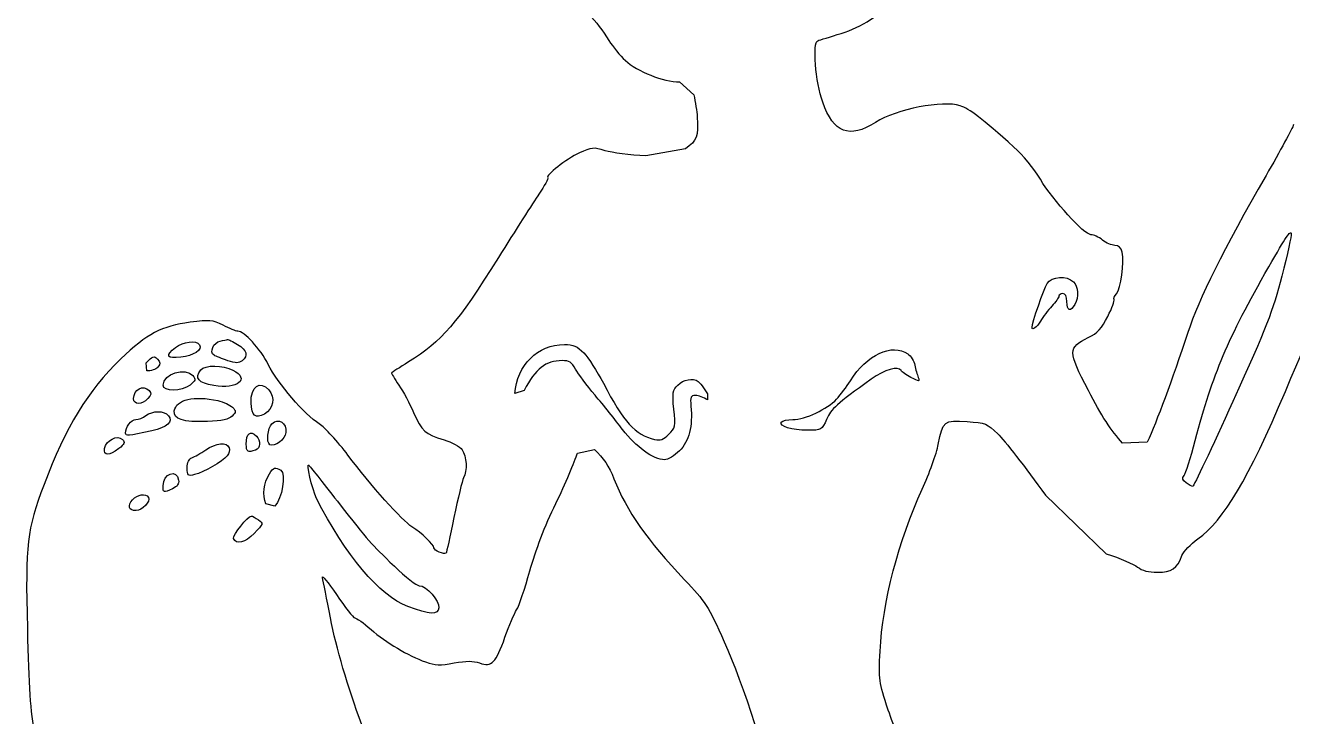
# Model space of a CAD drawing. Header units: millimetres. Extents: x 12 to 319, y 5 to 447.
# Drawn here: x 27.3 to 118.2, y 343.7 to 393.3 of the extents above; entities that cross this region are included whole.
import ezdxf

# ---------------------------------------------------------------- set-up
doc = ezdxf.new("R2010")
doc.units = ezdxf.units.MM
doc.layers.add('Layer 01', color=12, linetype='Continuous', true_color=0xc80000)

msp = doc.modelspace()

# ---------------------------------------------------------------- linework, layer by layer
at = {"layer": 'Layer 01'}
for p, q in [((74.182, 389.263), (75.213, 388.349)), ((74.61, 384.45), (71.772, 383.946)), ((35.961, 368.521), (35.928, 369.102)), ((63.046, 367.114), (62.384, 366.879)), ((76.199, 366.856), (76.195, 366.423)), ((66.857, 362.612), (68.078, 362.871)), ((107.752, 363.395), (105.983, 363.317)), ((100.446, 359.583), (104.809, 355.385)), ((45.159, 358.802), (44.513, 358.967))]:
    msp.add_line(p, q, dxfattribs=at)
for points in [[(65.973, 395.534), (67.296, 394.655), (68.197, 393.711), (69.126, 392.23)], [(85.798, 392.749), (87.202, 393.177), (88.748, 394.179), (89.538, 395.173)], [(69.126, 392.23), (69.397, 391.799), (69.927, 391.155), (70.303, 390.8)], [(84.462, 387.802), (83.948, 389.263), (83.721, 392.102), (84.107, 392.227)], [(84.107, 392.227), (84.255, 392.275), (85.016, 392.51), (85.798, 392.749)], [(70.303, 390.8), (71.126, 390.024), (73.046, 389.263), (74.182, 389.263)], [(75.213, 388.349), (75.327, 387.846), (75.438, 387.132), (75.459, 386.762)], [(88.246, 386.355), (86.376, 385.169), (85.234, 385.605), (84.462, 387.802)], [(94.329, 387.549), (93.066, 387.966), (89.763, 387.317), (88.246, 386.355)], [(98.185, 384.587), (95.88, 386.639), (94.973, 387.336), (94.329, 387.549)], [(75.459, 386.762), (75.541, 385.322), (75.453, 385.081), (74.61, 384.45)], [(118.249, 386.202), (118.167, 385.947), (117.276, 384.302), (116.268, 382.546)], [(67.007, 384.167), (66.056, 383.727), (64.562, 382.555), (64.734, 382.383)], [(68.848, 384.328), (68.001, 384.584), (67.885, 384.574), (67.007, 384.167)], [(71.772, 383.946), (70.661, 384.006), (69.345, 384.178), (68.848, 384.328)], [(100.078, 382.279), (99.646, 383.007), (98.797, 384.042), (98.185, 384.587)], [(64.734, 382.383), (64.785, 382.332), (64.499, 381.802), (64.097, 381.206)], [(103.711, 378.295), (103.223, 378.295), (100.99, 380.744), (100.078, 382.279)], [(116.268, 382.546), (113.209, 377.212), (111.462, 373.7), (110.653, 371.259)], [(64.097, 381.206), (63.694, 380.611), (62.388, 378.565), (61.193, 376.66)], [(104.536, 377.91), (104.267, 378.122), (103.896, 378.295), (103.711, 378.295)], [(116.47, 375.986), (117.731, 378.201), (118.01, 378.613), (118.084, 378.364)], [(118.084, 378.364), (118.111, 378.273), (117.802, 376.9), (117.397, 375.313)], [(105.424, 377.525), (105.205, 377.525), (104.805, 377.699), (104.536, 377.91)], [(105.948, 377.029), (105.864, 377.363), (105.692, 377.525), (105.424, 377.525)], [(61.193, 376.66), (58.174, 371.845), (57.176, 370.684), (54.743, 369.152)], [(105.535, 374.054), (105.865, 374.42), (106.128, 376.311), (105.948, 377.029)], [(111.194, 363.505), (112.499, 368.417), (113.47, 370.715), (116.47, 375.986)], [(99.48, 371.636), (99.48, 371.936), (100.338, 374.436), (100.56, 374.784)], [(100.56, 374.784), (100.892, 375.304), (101.984, 375.38), (102.449, 374.914)], [(102.449, 374.914), (102.796, 374.567), (102.843, 373.823), (102.552, 373.28)], [(117.397, 375.313), (116.753, 372.785), (116.317, 371.669), (113.891, 366.324)], [(101.405, 373.879), (101.405, 373.779), (101.181, 373.456), (100.908, 373.161)], [(101.693, 374.062), (101.535, 374.062), (101.405, 373.98), (101.405, 373.879)], [(101.982, 373.485), (101.982, 373.87), (101.886, 374.062), (101.693, 374.062)], [(105.362, 373.633), (105.301, 373.693), (105.379, 373.883), (105.535, 374.054)], [(100.908, 373.161), (100.635, 372.866), (100.27, 372.385), (100.097, 372.093)], [(102.552, 373.28), (102.258, 372.729), (101.982, 372.828), (101.982, 373.485)], [(104.917, 372.427), (105.222, 373.03), (105.422, 373.572), (105.362, 373.633)], [(39.078, 372.005), (37.027, 371.734), (35.993, 371.187), (34.101, 369.371)], [(41.439, 371.787), (40.665, 372.174), (40.483, 372.19), (39.078, 372.005)], [(100.097, 372.093), (99.829, 371.64), (99.48, 371.382), (99.48, 371.636)], [(103.509, 370.902), (104.187, 371.243), (104.477, 371.557), (104.917, 372.427)], [(117.657, 367.039), (119.912, 372.376), (119.964, 372.49), (120.117, 372.396)], [(42.491, 371.368), (42.374, 371.368), (41.901, 371.557), (41.439, 371.787)], [(44.68, 368.98), (44.12, 370.092), (42.95, 371.368), (42.491, 371.368)], [(110.653, 371.259), (109.504, 367.787), (108.431, 364.88), (107.752, 363.395)], [(38.407, 369.494), (37.387, 369.379), (37.268, 369.601), (38.029, 370.2)], [(38.029, 370.2), (38.573, 370.628), (39.533, 370.733), (39.746, 370.388)], [(39.746, 370.388), (39.97, 370.025), (39.33, 369.598), (38.407, 369.494)], [(40.793, 369.636), (40.44, 369.854), (40.747, 370.562), (41.235, 370.656)], [(41.235, 370.656), (41.468, 370.701), (41.702, 370.75), (41.755, 370.764)], [(41.755, 370.764), (41.808, 370.778), (42.132, 370.618), (42.476, 370.408)], [(42.476, 370.408), (43.159, 369.992), (43.264, 369.625), (42.807, 369.246)], [(62.384, 366.879), (62.519, 368.926), (64.006, 370.405), (65.929, 370.406)], [(65.929, 370.406), (66.567, 370.406), (66.841, 370.286), (67.319, 369.798)], [(86.447, 367.808), (87.614, 369.67), (89.438, 370.526), (90.561, 369.739)], [(103.526, 367.097), (102.042, 369.98), (102.041, 370.165), (103.509, 370.902)], [(34.101, 369.371), (31.738, 367.102), (30.136, 364.478), (28.593, 360.346)], [(35.928, 369.102), (36.381, 369.576), (36.479, 369.607), (36.726, 369.36)], [(36.726, 369.36), (36.958, 369.128), (36.964, 369.025), (36.759, 368.779)], [(41.769, 369.247), (41.361, 369.382), (40.921, 369.557), (40.793, 369.636)], [(42.807, 369.246), (42.568, 369.048), (42.37, 369.048), (41.769, 369.247)], [(65.765, 369.251), (64.598, 369.251), (63.856, 368.668), (63.046, 367.114)], [(66.73, 368.648), (66.465, 369.137), (66.281, 369.251), (65.765, 369.251)], [(67.319, 369.798), (67.646, 369.463), (68.278, 368.489), (68.723, 367.633)], [(90.561, 369.739), (90.782, 369.584), (91.012, 369.216), (91.071, 368.922)], [(36.759, 368.779), (36.62, 368.611), (36.268, 368.498), (35.961, 368.521)], [(37.137, 367.496), (37.137, 368.294), (38.747, 368.803), (39.272, 368.171)], [(40.773, 367.454), (39.683, 367.628), (39.364, 368.015), (39.838, 368.587)], [(39.838, 368.587), (40.143, 368.954), (41.428, 368.946), (42.149, 368.573)], [(42.149, 368.573), (43.396, 367.928), (42.479, 367.183), (40.773, 367.454)], [(48.341, 364.702), (47.291, 365.365), (45.369, 367.61), (44.68, 368.98)], [(53.531, 368.38), (53.5, 368.356), (53.73, 367.957), (54.042, 367.495)], [(54.743, 369.152), (54.108, 368.753), (53.563, 368.405), (53.531, 368.38)], [(68.127, 366.772), (67.539, 367.472), (66.91, 368.316), (66.73, 368.648)], [(90.084, 368.53), (89.918, 368.903), (88.895, 368.611), (87.93, 367.914)], [(90.796, 368.045), (90.439, 368.232), (90.119, 368.451), (90.084, 368.53)], [(91.071, 368.922), (91.131, 368.627), (91.239, 368.232), (91.311, 368.045)], [(35.02, 366.519), (35.02, 367.194), (35.69, 367.543), (36.134, 367.099)], [(39.082, 367.498), (38.461, 366.995), (37.137, 366.994), (37.137, 367.496)], [(39.272, 368.171), (39.493, 367.905), (39.466, 367.809), (39.082, 367.498)], [(43.451, 366.226), (43.408, 367.385), (44.072, 367.87), (44.722, 367.152)], [(54.042, 367.495), (54.354, 367.032), (54.835, 366.143), (55.111, 365.519)], [(68.723, 367.633), (70.201, 364.793), (70.979, 363.939), (72.402, 363.597)], [(73.781, 365.768), (73.664, 366.955), (73.693, 367.131), (74.059, 367.497)], [(74.059, 367.497), (74.465, 367.904), (75.151, 368.025), (75.534, 367.757)], [(75.534, 367.757), (75.646, 367.68), (75.945, 367.274), (76.199, 366.856)], [(87.93, 367.914), (85.439, 366.116), (85.077, 365.788), (84.743, 365.031)], [(85.459, 366.485), (85.737, 366.79), (86.182, 367.385), (86.447, 367.808)], [(91.311, 368.045), (91.437, 367.72), (91.415, 367.72), (90.796, 368.045)], [(36.046, 366.522), (35.635, 366.067), (35.02, 366.066), (35.02, 366.519)], [(36.134, 367.099), (36.31, 366.923), (36.29, 366.791), (36.046, 366.522)], [(37.941, 365.639), (38.057, 366.447), (39.391, 366.762), (41.06, 366.375)], [(44.722, 367.152), (45.202, 366.621), (45.048, 365.77), (44.407, 365.412)], [(70.109, 364.299), (69.607, 364.959), (68.716, 366.072), (68.127, 366.772)], [(75.332, 366.75), (74.987, 366.75), (74.946, 366.653), (75.011, 365.974)], [(76.195, 366.423), (75.938, 366.603), (75.549, 366.75), (75.332, 366.75)], [(82.318, 365.02), (83.214, 365.023), (84.797, 365.761), (85.459, 366.485)], [(105.983, 363.317), (105.159, 364.213), (104.452, 365.3), (103.526, 367.097)], [(111.383, 356.454), (113.251, 357.797), (114.995, 360.739), (117.657, 367.039)], [(35.897, 365.301), (36.389, 365.673), (37.219, 365.671), (37.53, 365.297)], [(40.327, 364.884), (38.567, 364.813), (37.855, 365.039), (37.941, 365.639)], [(41.06, 366.375), (41.472, 366.279), (41.945, 366.065), (42.112, 365.898)], [(42.112, 365.898), (42.387, 365.623), (42.385, 365.566), (42.087, 365.268)], [(44.407, 365.412), (43.752, 365.046), (43.487, 365.271), (43.451, 366.226)], [(73.423, 363.958), (73.883, 364.418), (73.904, 364.524), (73.781, 365.768)], [(75.011, 365.974), (75.148, 364.533), (74.87, 363.459), (74.179, 362.769)], [(113.891, 366.324), (112.368, 362.968), (111.073, 360.219), (111.014, 360.215)], [(34.443, 364.047), (34.443, 364.489), (34.846, 365.018), (35.183, 365.018)], [(35.183, 365.018), (35.37, 365.018), (35.692, 365.145), (35.897, 365.301)], [(37.53, 365.297), (37.88, 364.876), (37.408, 364.447), (36.338, 364.214)], [(42.087, 365.268), (41.851, 365.032), (41.362, 364.925), (40.327, 364.884)], [(44.796, 363.213), (44.528, 363.379), (44.628, 364.4), (44.943, 364.716)], [(44.943, 364.716), (45.393, 365.165), (46.03, 364.773), (45.951, 364.096)], [(50.4, 362.464), (49.671, 363.44), (48.745, 364.447), (48.341, 364.702)], [(55.111, 365.519), (55.7, 364.187), (55.944, 363.968), (57.291, 363.563)], [(83.389, 364.249), (82.253, 364.249), (81.31, 364.535), (81.489, 364.826)], [(81.489, 364.826), (81.555, 364.932), (81.928, 365.019), (82.318, 365.02)], [(84.743, 365.031), (84.403, 364.26), (84.384, 364.249), (83.389, 364.249)], [(92.756, 363.235), (93.08, 364.919), (93.155, 364.979), (94.819, 364.872)], [(94.819, 364.872), (96.15, 364.786), (96.259, 364.743), (97.036, 363.986)], [(32.938, 362.945), (33.021, 363.523), (33.862, 363.95), (34.217, 363.595)], [(36.338, 364.214), (34.563, 363.829), (34.443, 363.818), (34.443, 364.047)], [(43.102, 363.254), (43.102, 364.043), (43.39, 364.268), (43.833, 363.825)], [(43.833, 363.825), (44.159, 363.499), (44.12, 362.964), (43.76, 362.826)], [(45.951, 364.096), (45.893, 363.594), (45.127, 363.009), (44.796, 363.213)], [(73.107, 362.132), (72.339, 362.132), (71.046, 363.066), (70.109, 364.299)], [(72.402, 363.597), (72.82, 363.497), (73.04, 363.575), (73.423, 363.958)], [(97.036, 363.986), (97.485, 363.548), (99.02, 361.567), (100.446, 359.583)], [(33.951, 362.928), (33.264, 362.387), (32.859, 362.394), (32.938, 362.945)], [(34.217, 363.595), (34.431, 363.381), (34.386, 363.27), (33.951, 362.928)], [(39.205, 362.273), (39.391, 362.344), (39.836, 362.601), (40.194, 362.844)], [(40.194, 362.844), (40.942, 363.351), (41.715, 363.421), (41.879, 362.995)], [(41.879, 362.995), (41.94, 362.835), (41.879, 362.571), (41.744, 362.407)], [(43.76, 362.826), (43.222, 362.62), (43.102, 362.698), (43.102, 363.254)], [(57.291, 363.563), (57.846, 363.397), (58.43, 363.074), (58.59, 362.846)], [(58.59, 362.846), (58.917, 362.378), (58.973, 361.333), (58.696, 360.831)], [(68.078, 362.871), (68.734, 362.268), (69.12, 361.686), (69.485, 360.755)], [(91.596, 360.015), (92.107, 361.127), (92.63, 362.575), (92.756, 363.235)], [(110.387, 361.005), (110.504, 361.149), (110.867, 362.274), (111.194, 363.505)], [(38.869, 361.54), (38.869, 361.938), (38.983, 362.188), (39.205, 362.273)], [(41.744, 362.407), (41.409, 362.004), (40.048, 361.226), (39.398, 361.066)], [(48.151, 359.359), (47.824, 360.012), (47.362, 361.985), (47.594, 361.74)], [(54.994, 357.311), (54.292, 357.745), (52.02, 360.294), (50.4, 362.464)], [(65.313, 358.989), (65.988, 360.382), (66.683, 362.013), (66.857, 362.612)], [(74.179, 362.769), (73.829, 362.419), (73.347, 362.132), (73.107, 362.132)], [(37.137, 360.266), (37.137, 361.136), (38.133, 361.501), (38.252, 360.674)], [(39.398, 361.066), (38.905, 360.945), (38.869, 360.978), (38.869, 361.54)], [(44.513, 358.967), (44.243, 359.596), (44.342, 360.461), (44.761, 361.122)], [(44.761, 361.122), (45.06, 361.594), (45.181, 361.633), (45.576, 361.383)], [(45.576, 361.383), (45.967, 361.135), (45.673, 359.316), (45.159, 358.802)], [(47.594, 361.74), (47.64, 361.691), (48.561, 360.525), (49.639, 359.15)], [(110.54, 360.476), (110.262, 360.679), (110.225, 360.806), (110.387, 361.005)], [(28.593, 360.346), (27.344, 357.001), (27.253, 356.215), (27.397, 350.01)], [(37.81, 360.05), (37.149, 359.749), (37.137, 359.753), (37.137, 360.266)], [(38.252, 360.674), (38.291, 360.403), (38.151, 360.206), (37.81, 360.05)], [(58.696, 360.831), (58.595, 360.647), (58.285, 359.371), (58.007, 357.995)], [(69.485, 360.755), (70.381, 358.465), (71.869, 356.339), (74.554, 353.511)], [(111.014, 360.215), (110.955, 360.211), (110.742, 360.328), (110.54, 360.476)], [(35.194, 358.476), (34.677, 358.476), (34.556, 358.839), (34.935, 359.258)], [(34.935, 359.258), (35.303, 359.665), (35.886, 359.75), (36.086, 359.426)], [(36.086, 359.426), (36.256, 359.151), (35.623, 358.476), (35.194, 358.476)], [(54.69, 351.586), (52.691, 352.333), (50.175, 355.324), (48.151, 359.359)], [(88.58, 348.383), (88.757, 351.899), (89.913, 356.36), (91.596, 360.015)], [(49.639, 359.15), (52.024, 356.108), (51.939, 356.206), (53.729, 354.483)], [(63.451, 354.147), (63.852, 355.605), (64.538, 357.389), (65.313, 358.989)], [(42.193, 356.486), (42.119, 356.71), (43.218, 358.091), (43.47, 358.091)], [(43.47, 358.091), (43.544, 358.091), (43.774, 357.967), (43.979, 357.816)], [(43.979, 357.816), (44.34, 357.55), (44.331, 357.518), (43.682, 356.846)], [(58.007, 357.995), (57.729, 356.619), (57.472, 355.464), (57.435, 355.428)], [(43.682, 356.846), (43.027, 356.168), (42.351, 356.004), (42.193, 356.486)], [(56.571, 355.804), (56.571, 356.038), (55.689, 356.88), (54.994, 357.311)], [(110.236, 355.249), (110.346, 355.538), (110.862, 356.08), (111.383, 356.454)], [(57.435, 355.428), (57.307, 355.299), (56.571, 355.619), (56.571, 355.804)], [(104.809, 355.385), (105.783, 355.06), (106.793, 354.627), (107.053, 354.423)], [(108.477, 354.05), (109.502, 354.05), (109.878, 354.306), (110.236, 355.249)], [(48.577, 353.653), (48.515, 353.911), (48.964, 353.37), (49.574, 352.45)], [(53.729, 354.483), (54.526, 353.716), (55.325, 353.088), (55.505, 353.088)], [(62.501, 351.357), (62.674, 351.621), (63.102, 352.877), (63.451, 354.147)], [(107.053, 354.423), (107.376, 354.169), (107.829, 354.05), (108.477, 354.05)], [(49.146, 350.779), (48.895, 352.102), (48.638, 353.395), (48.577, 353.653)], [(55.505, 353.088), (56.023, 353.088), (56.992, 352.003), (56.921, 351.502)], [(74.554, 353.511), (76.033, 351.954), (76.231, 351.644), (77.402, 349.048)], [(49.574, 352.45), (50.184, 351.531), (50.776, 350.779), (50.889, 350.779)], [(56.921, 351.502), (56.846, 350.969), (56.28, 350.99), (54.69, 351.586)], [(61.666, 349.395), (61.952, 350.209), (62.328, 351.092), (62.501, 351.357)], [(54.871, 335.193), (52.39, 339.842), (49.975, 346.416), (49.146, 350.779)], [(50.889, 350.779), (51.001, 350.779), (51.525, 350.402), (52.053, 349.942)], [(27.397, 350.01), (27.494, 345.854), (27.617, 344.013), (27.904, 342.409)], [(52.053, 349.942), (53.133, 348.997), (54.721, 348.053), (55.972, 347.612)], [(59.847, 347.535), (60.715, 347.233), (61.015, 347.539), (61.666, 349.395)], [(77.402, 349.048), (78.724, 346.117), (80.661, 340.104), (81.005, 337.859)], [(89.17, 344.154), (88.493, 346.196), (88.476, 346.319), (88.58, 348.383)], [(55.972, 347.612), (56.672, 347.365), (57.014, 347.352), (58.012, 347.536)], [(58.012, 347.536), (58.916, 347.703), (59.367, 347.703), (59.847, 347.535)], [(90.526, 340.69), (90.164, 341.438), (89.553, 342.997), (89.17, 344.154)]]:
    msp.add_open_spline(points, degree=3, dxfattribs=at)

doc.saveas('drawing.dxf')
